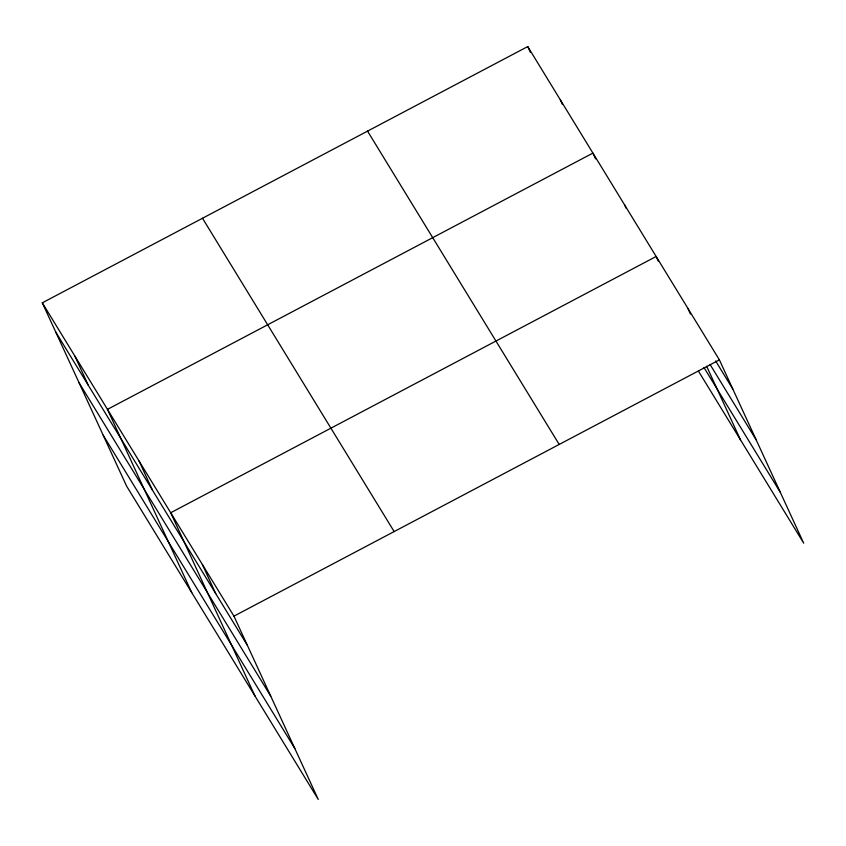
<?xml version="1.0" encoding="UTF-8"?>
<svg xmlns="http://www.w3.org/2000/svg" width="846" height="846" viewBox="0 0 846 846"><rect width="100%" height="100%" fill="white"/><g stroke="black" fill="none" stroke-linecap="round" stroke-linejoin="round"><path stroke-width="1.27" d="M42.3 302.826L233.951 616.142L318.255 799.438L126.604 486.122L42.3 302.826L527.745 46.562L719.396 359.878L803.7 543.174L698.521 371.225M233.951 616.142L719.396 359.878M715.621 360.946L732.805 389.044M710.143 364.605L756.208 439.909M703.999 367.566L780.308 492.309M367.545 131.13L559.195 444.446M202.501 218.257L394.151 531.574M55.709 331.992L247.36 645.308M79.112 382.847L270.752 696.163M103.212 435.256L294.863 748.573M687.777 308.187L690.452 314.014M658.294 261.15L656.147 256.486L170.702 512.75L255.006 696.036M706.653 366.286L740.451 439.783M624.528 204.795L626.135 208.285M595.584 158.921L592.909 153.094L107.463 409.358L191.767 592.644M560.327 99.828L562.474 104.492M527.745 46.562L530.431 52.399M202.331 564.441L215.741 593.606M139.082 461.049L152.492 490.215M74.882 356.092L88.291 385.258"/></g></svg>
